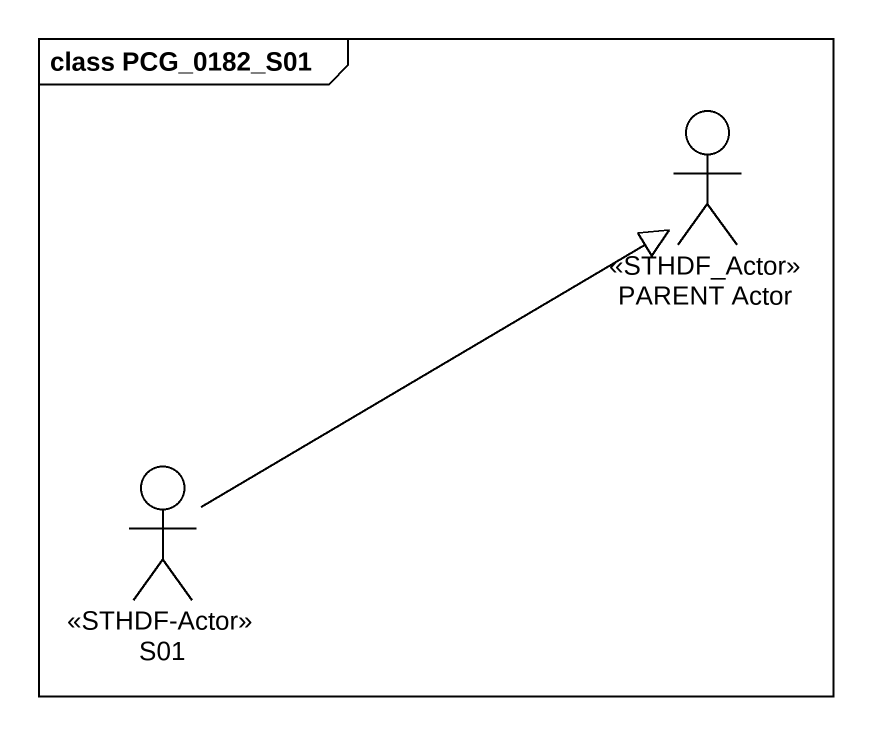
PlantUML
@startuml
mainframe class PCG_0182_S01
actor "PARENT Actor" as PARENT_Actor <<STHDF_Actor>>
actor S01 <<STHDF-Actor>>
S01 -up-|> PARENT_Actor
@enduml
